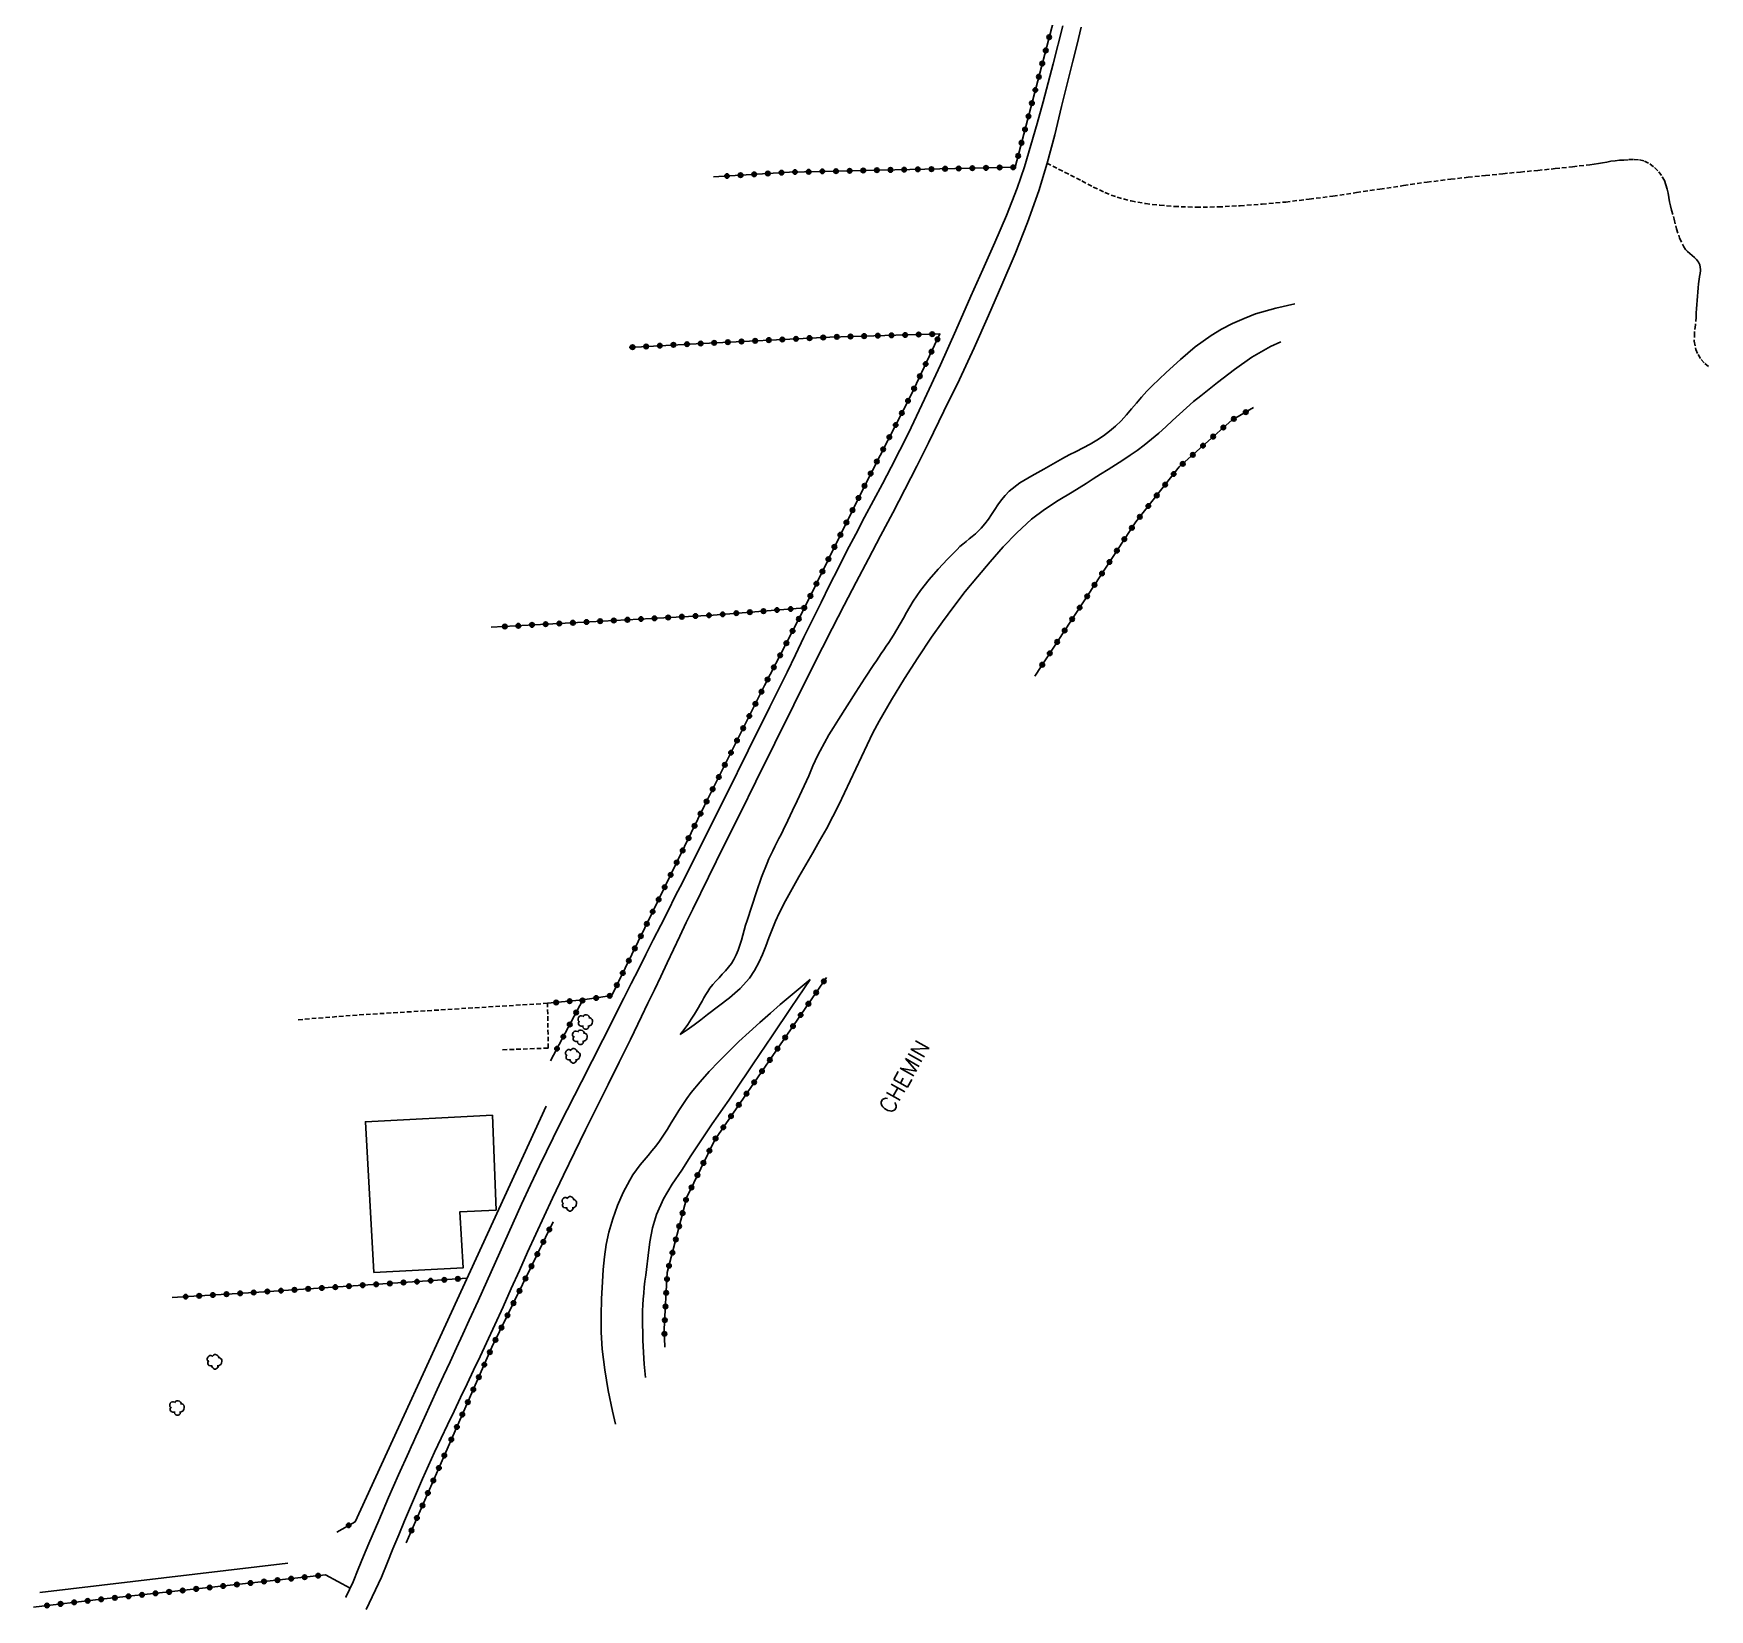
# Model space of a CAD drawing. Header units: millimetres. Extents: x 254000 to 255000, y 44022 to 45000.
# Drawn here: x 254248.8 to 254433.1, y 44153.7 to 44327.1 of the extents above; entities that cross this region are included whole.
import ezdxf

# ---------------------------------------------------------------- set-up
doc = ezdxf.new("R2010")
doc.units = ezdxf.units.MM
doc.linetypes.add('DASHED', pattern=[0.75, 0.5, -0.25])
doc.layers.get('0').update_dxf_attribs({"linetype": 'CONTINUOUS'})
for name, color, linetype in [('W0017', 7, 'CONTINUOUS'), ('W0070', 7, 'DASHED'), ('W0071', 7, 'CONTINUOUS'), ('W0104', 1, 'CONTINUOUS'), ('W0112', 1, 'DASHED'), ('W0211', 2, 'CONTINUOUS'), ('W0214', 2, 'CONTINUOUS'), ('W0300', 7, 'CONTINUOUS'), ('W0323', 7, 'CONTINUOUS'), ('W0989', 7, 'CONTINUOUS')]:
    doc.layers.add(name, color=color, linetype=linetype)
doc.styles.get("Standard").update_dxf_attribs({"font": 'romans.shx', "width": 0.85})

# ---------------------------------------------------------------- blocks, each defined once
blk = doc.blocks.new('T300')
for p, q in [((-0.8, 0.51), (-0.86, 0.34)), ((-0.86, 0.34), (-0.86, 0.17)), ((-0.86, 0.17), (-0.74, 0.06)), ((-0.69, 0.63), (-0.8, 0.51)), ((-0.8, -0.06), (-0.74, 0.06)), ((-0.74, 0.06), (-0.69, 0.11)), ((-0.57, 0.69), (-0.69, 0.63)), ((-0.46, 0.69), (-0.57, 0.69)), ((-0.29, 0.63), (-0.46, 0.69)), ((-0.29, 0.63), (-0.17, 0.74)), ((-0.23, 0.57), (-0.29, 0.63)), ((-0.17, 0.74), (-0.06, 0.8)), ((-0.06, 0.8), (0.06, 0.8)), ((0.06, 0.8), (0.23, 0.74)), ((0.23, 0.74), (0.34, 0.63)), ((0.34, 0.63), (0.4, 0.51)), ((0.46, 0.46), (0.34, 0.46)), ((0.4, 0.51), (0.4, 0.46)), ((0.57, 0.4), (0.46, 0.46)), ((0.57, 0.4), (0.69, 0.29)), ((0.69, 0.29), (0.74, 0.17)), ((0.74, 0.06), (0.69, -0.17)), ((0.74, 0.17), (0.74, 0.06)), ((-0.8, -0.17), (-0.8, -0.06)), ((-0.8, -0.23), (-0.8, -0.17)), ((-0.74, -0.34), (-0.8, -0.23)), ((-0.69, -0.4), (-0.74, -0.34)), ((-0.51, -0.46), (-0.69, -0.4)), ((-0.4, -0.46), (-0.51, -0.46)), ((-0.4, -0.46), (-0.34, -0.46)), ((-0.34, -0.46), (-0.34, -0.4)), ((-0.34, -0.51), (-0.34, -0.46)), ((-0.29, -0.63), (-0.34, -0.51)), ((-0.17, -0.74), (-0.29, -0.63)), ((-0.06, -0.8), (-0.17, -0.74)), ((0.06, -0.8), (-0.06, -0.8)), ((0.17, -0.74), (0.06, -0.8)), ((0.23, -0.69), (0.17, -0.74)), ((0.29, -0.46), (0.23, -0.46)), ((0.29, -0.63), (0.23, -0.69)), ((0.46, -0.4), (0.29, -0.46)), ((0.34, -0.51), (0.29, -0.63)), ((0.34, -0.51), (0.34, -0.46)), ((0.57, -0.34), (0.46, -0.4)), ((0.63, -0.29), (0.57, -0.34)), ((0.69, -0.17), (0.63, -0.29))]:
    blk.add_line(p, q)
blk = doc.blocks.new('t323o')
at = {"color": 0, "linetype": 'Continuous'}
for radius in [0.25, 0.15]:
    blk.add_circle((0, 0), radius, dxfattribs=at)

msp = doc.modelspace()

# ---------------------------------------------------------------- linework, layer by layer
at = {"layer": 'W0017'}
msp.add_lwpolyline([(254280.9, 44157.49), (254283.64, 44156.04)], dxfattribs=at)
at = {"layer": 'W0070'}
msp.add_lwpolyline([(254360.25, 44312.82), (254360.9, 44312.48), (254361.55, 44312.15), (254362.21, 44311.82), (254362.86, 44311.5), (254364.11, 44310.85), (254365.36, 44310.18), (254366.64, 44309.56), (254367.97, 44309.06), (254369.52, 44308.65), (254371.1, 44308.36), (254372.68, 44308.17), (254374.27, 44308.04), (254376.69, 44307.95), (254379.1, 44307.99), (254381.51, 44308.12), (254383.92, 44308.29), (254386.52, 44308.53), (254389.12, 44308.84), (254391.72, 44309.19), (254394.31, 44309.57), (254396.89, 44309.96), (254399.48, 44310.34), (254402.07, 44310.71), (254404.67, 44311.04), (254406.58, 44311.25), (254408.49, 44311.45), (254410.41, 44311.64), (254412.33, 44311.83), (254414.24, 44312.01), (254416.16, 44312.2), (254418.07, 44312.41), (254419.98, 44312.63), (254420.45, 44312.69), (254420.91, 44312.77), (254421.37, 44312.85), (254421.83, 44312.93), (254422.3, 44313.01), (254422.76, 44313.07), (254423.23, 44313.12), (254423.7, 44313.15), (254424.26, 44313.19), (254424.84, 44313.22), (254425.42, 44313.18), (254425.99, 44313.02), (254426.58, 44312.72), (254427.1, 44312.32), (254427.56, 44311.84), (254427.94, 44311.31), (254428.17, 44310.88), (254428.35, 44310.43), (254428.48, 44309.96), (254428.58, 44309.49), (254428.66, 44309.03), (254428.74, 44308.56), (254428.84, 44308.1), (254428.96, 44307.64), (254429.24, 44306.63), (254429.51, 44305.59), (254429.85, 44304.57), (254430.31, 44303.6), (254430.5, 44303.32), (254430.73, 44303.08), (254430.97, 44302.87), (254431.22, 44302.66), (254431.47, 44302.43), (254431.71, 44302.19), (254431.91, 44301.91), (254432.06, 44301.6), (254432.15, 44301.07), (254432.09, 44300.54), (254431.99, 44300.03), (254431.92, 44299.54), (254431.89, 44299.08), (254431.85, 44298.62), (254431.81, 44298.16), (254431.78, 44297.7), (254431.74, 44297.25), (254431.71, 44296.79), (254431.68, 44296.33), (254431.66, 44295.87), (254431.59, 44295.01), (254431.48, 44294.12), (254431.46, 44293.21), (254431.63, 44292.32), (254431.88, 44291.74), (254432.22, 44291.21), (254432.64, 44290.75), (254433.13, 44290.35)], dxfattribs=at)
at = {"layer": 'W0071'}
for points in [[(254362, 44327.93), (254360.95, 44323.73), (254359.84, 44319.55), (254359.18, 44317.16), (254358.51, 44314.78), (254357.79, 44312.4), (254356.98, 44310.06), (254355.82, 44307.04), (254354.55, 44304.07), (254353.22, 44301.12), (254351.91, 44298.18), (254350.23, 44294.39), (254348.54, 44290.61), (254346.81, 44286.84), (254345.02, 44283.1), (254344.1, 44281.23), (254343.14, 44279.37), (254342.18, 44277.52), (254341.2, 44275.68), (254340.21, 44273.84), (254339.24, 44271.99), (254338.27, 44270.14), (254337.32, 44268.28), (254336.36, 44266.38), (254335.42, 44264.47), (254334.48, 44262.55), (254333.54, 44260.64), (254332.61, 44258.72), (254331.68, 44256.8), (254330.75, 44254.89), (254329.8, 44252.98), (254327.41, 44248.17), (254325.01, 44243.36), (254322.61, 44238.55), (254320.2, 44233.75), (254319.39, 44232.15), (254318.59, 44230.55), (254317.78, 44228.95), (254316.97, 44227.35), (254316.16, 44225.75), (254315.36, 44224.15), (254314.55, 44222.54), (254313.74, 44220.94), (254311.41, 44216.34), (254309.06, 44211.74), (254306.74, 44207.13), (254304.47, 44202.49), (254303.47, 44200.38), (254302.49, 44198.27), (254301.52, 44196.14), (254300.56, 44194.02), (254299.61, 44191.89), (254298.66, 44189.76), (254297.7, 44187.63), (254296.73, 44185.51), (254296.03, 44183.98), (254295.32, 44182.45), (254294.61, 44180.92), (254293.9, 44179.4), (254293.19, 44177.87), (254292.49, 44176.34), (254291.79, 44174.81), (254291.1, 44173.27), (254290.84, 44172.71), (254290.59, 44172.14), (254290.33, 44171.57), (254290.08, 44171)], [(254292.92, 44171), (254293.62, 44172.51), (254294.33, 44174.01), (254295.05, 44175.51), (254295.77, 44177.01), (254296.49, 44178.5), (254297.2, 44180), (254297.92, 44181.5), (254298.62, 44183.01), (254299.53, 44185), (254300.44, 44186.99), (254301.34, 44188.99), (254302.24, 44190.98), (254303.13, 44192.98), (254304.04, 44194.97), (254304.95, 44196.96), (254305.88, 44198.94), (254307.08, 44201.45), (254308.3, 44203.95), (254309.52, 44206.44), (254310.76, 44208.93), (254311.99, 44211.42), (254313.23, 44213.91), (254314.46, 44216.4), (254315.67, 44218.9), (254316.38, 44220.38), (254317.09, 44221.85), (254317.79, 44223.33), (254318.49, 44224.81), (254319.19, 44226.29), (254319.89, 44227.77), (254320.6, 44229.25), (254321.31, 44230.72), (254323.03, 44234.24), (254324.77, 44237.76), (254326.51, 44241.27), (254328.26, 44244.78), (254330.34, 44248.99), (254332.43, 44253.2), (254334.52, 44257.41), (254336.64, 44261.6), (254337.95, 44264.16), (254339.28, 44266.71), (254340.62, 44269.26), (254341.97, 44271.8), (254343.31, 44274.34), (254344.63, 44276.89), (254345.95, 44279.45), (254347.24, 44282.02), (254348.94, 44285.5), (254350.63, 44288.99), (254352.27, 44292.5), (254353.85, 44296.04), (254355.32, 44299.43), (254356.76, 44302.83), (254358.12, 44306.27), (254359.36, 44309.76), (254360.3, 44312.82), (254361.12, 44315.92), (254361.88, 44319.02), (254362.65, 44322.13), (254363.12, 44324.01), (254363.57, 44325.89), (254364.02, 44327.77)], [(254290.08, 44171), (254288.96, 44168.49), (254287.86, 44165.99), (254286.77, 44163.47), (254285.69, 44160.95), (254285.1, 44159.54), (254284.52, 44158.13), (254283.95, 44156.71), (254283.16, 44155.02), (254283.16, 44155.02)], [(254285.38, 44153.68), (254287.06, 44157.24), (254287.06, 44157.24), (254287.7, 44158.79), (254288.33, 44160.34), (254288.97, 44161.89), (254289.6, 44163.44), (254290.25, 44164.98), (254290.91, 44166.52), (254291.58, 44168.06), (254291.91, 44168.79), (254292.24, 44169.53), (254292.58, 44170.27), (254292.92, 44171)]]:
    msp.add_lwpolyline(points, dxfattribs=at)
at = {"layer": 'W0104'}
msp.add_lwpolyline([(254299.3, 44208.06), (254285.3, 44207.33), (254286.24, 44190.77), (254296.05, 44191.25), (254295.7, 44197.44), (254299.67, 44197.62)], close=True, dxfattribs=at)
at = {"layer": 'W0112'}
msp.add_lwpolyline([(254300.4, 44215.26), (254305.41, 44215.44), (254305.34, 44220.37), (254284.39, 44219.08), (254277.84, 44218.56)], dxfattribs=at)
at = {"layer": 'W0211'}
for points in [[(254319.94, 44216.93), (254320.7, 44217.45), (254321.45, 44217.99), (254322.19, 44218.55), (254322.92, 44219.12), (254324.13, 44220.04), (254325.35, 44220.97), (254326.52, 44221.99), (254327.55, 44223.15), (254328.1, 44223.97), (254328.57, 44224.85), (254328.98, 44225.75), (254329.35, 44226.67), (254329.69, 44227.58), (254330.03, 44228.5), (254330.4, 44229.41), (254330.82, 44230.29), (254331.52, 44231.64), (254332.24, 44232.98), (254332.99, 44234.3), (254333.75, 44235.62), (254334.51, 44236.93), (254335.26, 44238.25), (254336, 44239.58), (254336.71, 44240.92), (254337.37, 44242.22), (254338, 44243.54), (254338.62, 44244.86), (254339.23, 44246.18), (254339.85, 44247.5), (254340.48, 44248.81), (254341.13, 44250.12), (254341.82, 44251.4), (254343.17, 44253.77), (254344.58, 44256.09), (254346.05, 44258.38), (254347.57, 44260.64), (254348.77, 44262.35), (254350.01, 44264.03), (254351.28, 44265.68), (254352.61, 44267.29), (254354.02, 44268.95), (254355.45, 44270.58), (254356.96, 44272.15), (254358.58, 44273.62), (254360.01, 44274.71), (254361.51, 44275.69), (254363.05, 44276.62), (254364.56, 44277.57), (254365.36, 44278.09), (254366.17, 44278.6), (254366.98, 44279.11), (254367.8, 44279.62), (254368.6, 44280.13), (254369.4, 44280.66), (254370.19, 44281.2), (254370.96, 44281.77), (254371.78, 44282.42), (254372.56, 44283.09), (254373.33, 44283.78), (254374.09, 44284.48), (254374.85, 44285.19), (254375.61, 44285.89), (254376.39, 44286.57), (254377.19, 44287.22), (254379.02, 44288.67), (254380.88, 44290.11), (254382.8, 44291.45), (254384.84, 44292.63), (254386, 44293.15)], [(254316.12, 44179.21), (254315.96, 44180.68), (254315.82, 44183.27), (254315.77, 44185.86), (254315.78, 44186.52), (254315.81, 44187.18), (254315.85, 44187.83), (254315.91, 44188.49), (254315.98, 44189.14), (254316.05, 44189.79), (254316.14, 44190.45), (254316.22, 44191.1), (254316.41, 44192.61), (254316.6, 44194.14), (254316.88, 44195.66), (254317.33, 44197.14), (254318.1, 44198.85), (254319.06, 44200.47), (254320.1, 44202.02), (254321.11, 44203.57), (254321.69, 44204.47), (254322.27, 44205.35), (254322.86, 44206.23), (254323.46, 44207.11), (254324.07, 44207.98), (254324.67, 44208.85), (254325.27, 44209.73), (254325.87, 44210.6), (254327.97, 44213.7), (254330.06, 44216.8), (254332.15, 44219.9), (254334.24, 44223)]]:
    msp.add_lwpolyline(points, dxfattribs=at)
at = {"layer": 'W0214'}
for points in [[(254387.53, 44297.31), (254385.45, 44296.86), (254383.22, 44296.21), (254381.94, 44295.73), (254380.69, 44295.18), (254379.48, 44294.54), (254378.32, 44293.83), (254376.58, 44292.59), (254374.95, 44291.22), (254373.39, 44289.77), (254371.85, 44288.31), (254371.25, 44287.7), (254370.67, 44287.07), (254370.12, 44286.41), (254369.57, 44285.76), (254369.01, 44285.11), (254368.43, 44284.47), (254367.82, 44283.86), (254367.16, 44283.3), (254366.47, 44282.79), (254365.74, 44282.32), (254365, 44281.89), (254364.24, 44281.49), (254363.48, 44281.09), (254362.72, 44280.7), (254361.96, 44280.3), (254361.22, 44279.87), (254359.92, 44279.14), (254358.59, 44278.42), (254357.3, 44277.63), (254356.11, 44276.7), (254355.66, 44276.24), (254355.25, 44275.75), (254354.87, 44275.23), (254354.52, 44274.7), (254354.17, 44274.16), (254353.82, 44273.63), (254353.44, 44273.12), (254353.02, 44272.64), (254352.71, 44272.32), (254352.39, 44272.02), (254352.05, 44271.73), (254351.71, 44271.46), (254351.37, 44271.18), (254351.03, 44270.9), (254350.7, 44270.61), (254350.38, 44270.3), (254349.32, 44269.23), (254348.29, 44268.13), (254347.3, 44266.99), (254346.37, 44265.8), (254345.95, 44265.21), (254345.56, 44264.6), (254345.19, 44263.99), (254344.83, 44263.36), (254344.48, 44262.74), (254344.13, 44262.11), (254343.77, 44261.49), (254343.39, 44260.88), (254343.13, 44260.47), (254342.86, 44260.06), (254342.59, 44259.66), (254342.32, 44259.25), (254342.04, 44258.85), (254341.77, 44258.44), (254341.5, 44258.04), (254341.23, 44257.63), (254340.24, 44256.13), (254339.26, 44254.62), (254338.28, 44253.11), (254337.32, 44251.58), (254336.8, 44250.73), (254336.28, 44249.89), (254335.78, 44249.03), (254335.31, 44248.15), (254335.04, 44247.61), (254334.78, 44247.06), (254334.53, 44246.51), (254334.29, 44245.95), (254334.06, 44245.39), (254333.82, 44244.84), (254333.58, 44244.28), (254333.32, 44243.73), (254332.81, 44242.65), (254332.29, 44241.57), (254331.77, 44240.49), (254331.24, 44239.41), (254331.02, 44238.96), (254330.79, 44238.51), (254330.56, 44238.06), (254330.33, 44237.61), (254330.11, 44237.16), (254329.89, 44236.71), (254329.68, 44236.25), (254329.48, 44235.78), (254328.87, 44234.23), (254328.33, 44232.65), (254327.82, 44231.07), (254327.29, 44229.49), (254327.12, 44228.95), (254326.96, 44228.41), (254326.81, 44227.86), (254326.66, 44227.32), (254326.5, 44226.77), (254326.31, 44226.23), (254326.09, 44225.7), (254325.83, 44225.19), (254325.56, 44224.75), (254325.25, 44224.34), (254324.91, 44223.94), (254324.56, 44223.56), (254324.2, 44223.19), (254323.85, 44222.82), (254323.52, 44222.43), (254323.2, 44222.02), (254322.97, 44221.68), (254322.75, 44221.33), (254322.54, 44220.97), (254322.34, 44220.61), (254322.14, 44220.25), (254321.94, 44219.89), (254321.73, 44219.54), (254321.51, 44219.19), (254321.13, 44218.61), (254320.75, 44218.05), (254320.35, 44217.49), (254319.94, 44216.93)], [(254334.24, 44223), (254333.13, 44222.08), (254332.03, 44221.15), (254330.94, 44220.22), (254329.86, 44219.27), (254328.69, 44218.24), (254327.53, 44217.21), (254326.38, 44216.16), (254325.26, 44215.07), (254324.18, 44213.98), (254323.13, 44212.88), (254322.11, 44211.74), (254321.14, 44210.55), (254320.66, 44209.91), (254320.21, 44209.25), (254319.78, 44208.58), (254319.36, 44207.9), (254318.94, 44207.22), (254318.52, 44206.54), (254318.09, 44205.87), (254317.64, 44205.21), (254317.24, 44204.66), (254316.82, 44204.14), (254316.39, 44203.62), (254315.96, 44203.1), (254315.53, 44202.58), (254315.12, 44202.04), (254314.73, 44201.49), (254314.38, 44200.91), (254313.66, 44199.54), (254313.03, 44198.12), (254312.5, 44196.67), (254312.06, 44195.18), (254311.77, 44193.83), (254311.59, 44192.46), (254311.47, 44191.09), (254311.38, 44189.71), (254311.28, 44187.87), (254311.22, 44186.02), (254311.24, 44184.17), (254311.35, 44182.32), (254311.62, 44180.03), (254312.01, 44177.76), (254312.48, 44175.51), (254312.82, 44174.06)]]:
    msp.add_lwpolyline(points, dxfattribs=at)
at = {"layer": 'W0300'}
for points in [[(254287.7, 44171), (254305.18, 44209.06)], [(254284.17, 44163.33), (254287.7, 44171)], [(254249.51, 44155.53), (254276.76, 44158.78)]]:
    msp.add_lwpolyline(points, dxfattribs=at)
at = {"layer": 'W0323'}
for points in [[(254361.97, 44332.23), (254356.77, 44312.35), (254331.95, 44311.82), (254323.58, 44311.3)], [(254314.32, 44292.54), (254321.7, 44292.94), (254336.4, 44293.67), (254348.5, 44294.01), (254345.33, 44287.33), (254340.22, 44277.35), (254333.6, 44263.87), (254323.56, 44263.09), (254299.14, 44261.75)], [(254358.93, 44256.36), (254370.03, 44273.33), (254374.81, 44279.38), (254380.6, 44284.54), (254383, 44285.91)], [(254333.6, 44263.87), (254329.21, 44255.34), (254322.61, 44242.13), (254312.4, 44221.22), (254309.21, 44220.74)], [(254318.24, 44182.52), (254318.17, 44184.5), (254318.51, 44190.77), (254320.64, 44199.04), (254323.72, 44205.35), (254336.02, 44223.21)], [(254305.34, 44220.37), (254309.21, 44220.74), (254305.68, 44214.05)], [(254305.95, 44196.33), (254299.22, 44182.53), (254294.16, 44171)], [(254296.48, 44190.12), (254273.02, 44188.56), (254264.04, 44188.01)], [(254294.16, 44171), (254289.77, 44161)], [(254282.15, 44162.2), (254284.17, 44163.33)], [(254280.9, 44157.49), (254256.26, 44154.8), (254248.8, 44153.95)]]:
    msp.add_lwpolyline(points, dxfattribs=at)

# ---------------------------------------------------------------- block references
at = {"layer": 'W0300'}
for p in [(254308.96, 44216.63), (254309.55, 44218.31), (254308.17, 44214.6), (254307.8, 44198.31), (254268.77, 44180.93), (254264.64, 44175.85)]:
    msp.add_blockref('T300', p, dxfattribs=at)
at = {"layer": 'W0323'}
for p, rotation in [((254360.51, 44326.66), 255.3388913710145), ((254360.13, 44325.21), 255.3388913710145), ((254359.37, 44322.31), 255.3388913710145), ((254359.75, 44323.76), 255.3388913710145), ((254358.99, 44320.85), 255.3388913710145), ((254358.61, 44319.4), 255.3388913710145), ((254358.23, 44317.95), 255.3388913710145), ((254357.47, 44315.05), 255.3388913710145), ((254357.85, 44316.5), 255.3388913710145), ((254357.1, 44313.6), 255.3388913710145), ((254325.08, 44311.39), 183.5350085203296), ((254326.57, 44311.49), 183.5350085203296), ((254328.07, 44311.58), 183.5350085203296), ((254329.57, 44311.67), 183.5350085203296), ((254331.06, 44311.76), 183.5350085203296), ((254332.56, 44311.83), 181.2301663012653), ((254334.06, 44311.86), 181.2301663012653), ((254335.56, 44311.9), 181.2301663012653), ((254337.06, 44311.93), 181.2301663012653), ((254338.56, 44311.96), 181.2301663012653), ((254340.06, 44311.99), 181.2301663012653), ((254341.56, 44312.03), 181.2301663012653), ((254343.06, 44312.06), 181.2301663012653), ((254344.56, 44312.09), 181.2301663012653), ((254346.06, 44312.12), 181.2301663012653), ((254347.56, 44312.15), 181.2301663012653), ((254349.06, 44312.19), 181.2301663012653), ((254350.56, 44312.22), 181.2301663012653), ((254352.06, 44312.25), 181.2301663012653), ((254353.56, 44312.28), 181.2301663012653), ((254355.06, 44312.32), 181.2301663012653), ((254356.56, 44312.35), 181.2301663012653), ((254316.18, 44292.64), 3.14902041885068), ((254317.68, 44292.72), 3.14902041885068), ((254319.18, 44292.81), 3.14902041885068), ((254320.68, 44292.89), 3.14902041885068), ((254322.18, 44292.97), 2.815939162640129), ((254323.67, 44293.04), 2.815939162640129), ((254325.17, 44293.11), 2.815939162640129), ((254326.67, 44293.19), 2.815939162640129), ((254328.17, 44293.26), 2.815939162640129), ((254329.67, 44293.34), 2.815939162640129), ((254331.16, 44293.41), 2.815939162640129), ((254332.66, 44293.48), 2.815939162640129), ((254334.16, 44293.56), 2.815939162640129), ((254335.66, 44293.63), 2.815939162640129), ((254337.16, 44293.69), 1.647255380983178), ((254338.66, 44293.73), 1.647255380983178), ((254340.16, 44293.78), 1.647255380983178), ((254341.66, 44293.82), 1.647255380983178), ((254343.16, 44293.86), 1.647255380983178), ((254344.66, 44293.9), 1.647255380983178), ((254346.15, 44293.95), 1.647255380983178), ((254347.65, 44293.99), 1.647255380983178), ((254348.22, 44293.42), 244.633198698101), ((254314.69, 44292.56), 3.14902041885068), ((254346.93, 44290.71), 244.633198698101), ((254347.57, 44292.07), 244.633198698101), ((254346.29, 44289.36), 244.633198698101), ((254345.65, 44288), 244.633198698101), ((254344.3, 44285.32), 242.8771430406177), ((254344.98, 44286.66), 242.8771430406177), ((254382.13, 44285.41), 29.63625239510644), ((254343.62, 44283.99), 242.8771430406177), ((254379.67, 44283.72), 41.72549204126874), ((254380.82, 44284.67), 29.63625239510644), ((254342.93, 44282.65), 242.8771430406177), ((254377.43, 44281.72), 41.72549204126874), ((254378.55, 44282.72), 41.72549204126874), ((254341.56, 44279.98), 242.8771430406177), ((254342.25, 44281.32), 242.8771430406177), ((254375.2, 44279.72), 41.72549204126874), ((254376.31, 44280.72), 41.72549204126874), ((254340.88, 44278.65), 242.8771430406177), ((254374.2, 44278.61), 51.68525188553448), ((254339.54, 44275.96), 243.8615027314038), ((254340.2, 44277.31), 243.8615027314038), ((254372.34, 44276.25), 51.68525188553448), ((254373.27, 44277.43), 51.68525188553448), ((254338.88, 44274.62), 243.8615027314038), ((254371.41, 44275.08), 51.68525188553448), ((254338.21, 44273.27), 243.8615027314038), ((254369.61, 44272.68), 56.80520720327169), ((254370.48, 44273.9), 51.68525188553448), ((254336.89, 44270.58), 243.8615027314038), ((254337.55, 44271.92), 243.8615027314038), ((254368.78, 44271.43), 56.80520720327169), ((254336.23, 44269.23), 243.8615027314038), ((254367.14, 44268.92), 56.80520720327169), ((254367.96, 44270.17), 56.80520720327169), ((254335.57, 44267.88), 243.8615027314038), ((254366.32, 44267.66), 56.80520720327169), ((254334.25, 44265.19), 243.8615027314038), ((254334.91, 44266.54), 243.8615027314038), ((254364.68, 44265.15), 56.80520720327169), ((254365.5, 44266.41), 56.80520720327169), ((254324.6, 44263.17), 184.4602447091979), ((254326.1, 44263.29), 184.4602447091979), ((254327.59, 44263.4), 184.4602447091979), ((254329.09, 44263.52), 184.4602447091979), ((254330.58, 44263.64), 184.4602447091979), ((254332.08, 44263.75), 184.4602447091979), ((254333.57, 44263.87), 184.4602447091979), ((254363.86, 44263.9), 56.80520720327169), ((254300.64, 44261.83), 183.1334607026), ((254302.13, 44261.91), 183.1334607026), ((254303.63, 44262), 183.1334607026), ((254305.13, 44262.08), 183.1334607026), ((254306.63, 44262.16), 183.1334607026), ((254308.13, 44262.24), 183.1334607026), ((254309.62, 44262.32), 183.1334607026), ((254311.12, 44262.41), 183.1334607026), ((254312.62, 44262.49), 183.1334607026), ((254314.12, 44262.57), 183.1334607026), ((254315.61, 44262.65), 183.1334607026), ((254317.11, 44262.73), 183.1334607026), ((254318.61, 44262.82), 183.1334607026), ((254320.11, 44262.9), 183.1334607026), ((254321.61, 44262.98), 183.1334607026), ((254323.1, 44263.06), 183.1334607026), ((254332.29, 44261.33), 242.7408121105015), ((254332.98, 44262.66), 242.7408121105015), ((254362.21, 44261.38), 56.80520720327169), ((254363.04, 44262.64), 56.80520720327169), ((254331.61, 44260), 242.7408121105015), ((254361.39, 44260.13), 56.80520720327169), ((254330.92, 44258.66), 242.7408121105015), ((254359.75, 44257.62), 56.80520720327169), ((254360.57, 44258.87), 56.80520720327169), ((254329.54, 44256), 242.7408121105015), ((254330.23, 44257.33), 242.7408121105015), ((254328.87, 44254.66), 243.4540404729656), ((254327.53, 44251.98), 243.4540404729656), ((254328.2, 44253.32), 243.4540404729656), ((254326.86, 44250.63), 243.4540404729656), ((254326.18, 44249.29), 243.4540404729656), ((254324.84, 44246.61), 243.4540404729656), ((254325.51, 44247.95), 243.4540404729656), ((254324.17, 44245.27), 243.4540404729656), ((254323.5, 44243.92), 243.4540404729656), ((254322.17, 44241.24), 243.9712310843161), ((254322.83, 44242.58), 243.4540404729656), ((254321.51, 44239.89), 243.9712310843161), ((254320.85, 44238.54), 243.9712310843161), ((254319.54, 44235.85), 243.9712310843161), ((254320.2, 44237.19), 243.9712310843161), ((254318.88, 44234.5), 243.9712310843161), ((254317.56, 44231.8), 243.9712310843161), ((254318.22, 44233.15), 243.9712310843161), ((254316.9, 44230.45), 243.9712310843161), ((254316.25, 44229.11), 243.9712310843161), ((254314.93, 44226.41), 243.9712310843161), ((254315.59, 44227.76), 243.9712310843161), ((254314.27, 44225.06), 243.9712310843161), ((254313.61, 44223.71), 243.9712310843161), ((254335.73, 44222.79), 55.45744943382773), ((254309.18, 44220.68), 242.2386360601247), ((254310.69, 44220.96), 188.6246901551441), ((254312.17, 44221.19), 188.6246901551441), ((254312.96, 44222.37), 243.9712310843161), ((254334.88, 44221.55), 55.45744943382773), ((254306.28, 44220.46), 5.436136740698633), ((254307.77, 44220.6), 5.436136740698633), ((254308.48, 44219.36), 242.2386360601247), ((254333.18, 44219.08), 55.45744943382773), ((254334.03, 44220.32), 55.45744943382773), ((254307.78, 44218.03), 242.2386360601247), ((254332.33, 44217.85), 55.45744943382773), ((254306.38, 44215.38), 242.2386360601247), ((254307.08, 44216.7), 242.2386360601247), ((254330.63, 44215.38), 55.45744943382773), ((254331.48, 44216.61), 55.45744943382773), ((254329.78, 44214.14), 55.45744943382773), ((254328.07, 44211.67), 55.45744943382773), ((254328.92, 44212.9), 55.45744943382773), ((254327.22, 44210.43), 55.45744943382773), ((254325.52, 44207.96), 55.45744943382773), ((254326.37, 44209.2), 55.45744943382773), ((254324.67, 44206.73), 55.45744943382773), ((254323.14, 44204.16), 63.96393016511297), ((254323.82, 44205.49), 55.45744943382773), ((254322.48, 44202.81), 63.96393016511297), ((254321.82, 44201.46), 63.96393016511297), ((254320.56, 44198.74), 75.5290769187768), ((254321.17, 44200.11), 63.96393016511297), ((254320.19, 44197.29), 75.5290769187768), ((254305.54, 44195.48), 244.0154603524656), ((254319.81, 44195.84), 75.5290769187768), ((254304.88, 44194.13), 244.0154603524656), ((254319.44, 44194.39), 75.5290769187768), ((254303.57, 44191.44), 244.0154603524656), ((254304.22, 44192.78), 244.0154603524656), ((254318.69, 44191.48), 75.5290769187768), ((254319.07, 44192.93), 75.5290769187768), ((254286.49, 44189.45), 183.8106716348665), ((254287.99, 44189.55), 183.8106716348665), ((254289.49, 44189.65), 183.8106716348665), ((254290.98, 44189.75), 183.8106716348665), ((254292.48, 44189.85), 183.8106716348665), ((254293.98, 44189.95), 183.8106716348665), ((254295.47, 44190.05), 183.8106716348665), ((254302.91, 44190.09), 244.0154603524656), ((254318.47, 44190.01), 86.96995184288009), ((254265.54, 44188.1), 183.4930743024044), ((254267.03, 44188.19), 183.4930743024044), ((254268.53, 44188.28), 183.4930743024044), ((254270.03, 44188.37), 183.4930743024044), ((254271.53, 44188.46), 183.4930743024044), ((254273.02, 44188.56), 183.8106716348665), ((254274.52, 44188.66), 183.8106716348665), ((254276.02, 44188.75), 183.8106716348665), ((254277.51, 44188.85), 183.8106716348665), ((254279.01, 44188.95), 183.8106716348665), ((254280.51, 44189.05), 183.8106716348665), ((254282, 44189.15), 183.8106716348665), ((254283.5, 44189.25), 183.8106716348665), ((254285, 44189.35), 183.8106716348665), ((254302.25, 44188.74), 244.0154603524656), ((254318.39, 44188.51), 86.96995184288009), ((254300.94, 44186.04), 244.0154603524656), ((254301.59, 44187.39), 244.0154603524656), ((254318.31, 44187.01), 86.96995184288009), ((254300.28, 44184.69), 244.0154603524656), ((254318.19, 44184.01), 91.87787744767745), ((254318.23, 44185.51), 86.96995184288009), ((254298.99, 44181.99), 246.2853835915588), ((254299.62, 44183.34), 244.0154603524656), ((254298.38, 44180.61), 246.2853835915588), ((254297.78, 44179.24), 246.2853835915588), ((254296.57, 44176.49), 246.2853835915588), ((254297.18, 44177.87), 246.2853835915588), ((254295.97, 44175.12), 246.2853835915588), ((254295.37, 44173.75), 246.2853835915588), ((254294.76, 44172.37), 246.2853835915588), ((254293.39, 44169.24), 246.2853835915607), ((254293.99, 44170.61), 246.2853835915607), ((254292.78, 44167.86), 246.2853835915607), ((254292.18, 44166.49), 246.2853835915607), ((254290.97, 44163.74), 246.2853835915607), ((254291.58, 44165.12), 246.2853835915607), ((254283.46, 44162.93), 29.19621710678151), ((254290.37, 44162.37), 246.2853835915607), ((254269.67, 44156.26), 186.220231227821), ((254271.17, 44156.42), 186.220231227821), ((254272.66, 44156.59), 186.220231227821), ((254274.15, 44156.75), 186.220231227821), ((254275.64, 44156.91), 186.220231227821), ((254277.13, 44157.07), 186.220231227821), ((254278.62, 44157.24), 186.220231227821), ((254280.11, 44157.4), 186.220231227821), ((254253.27, 44154.46), 186.5257534909939), ((254254.76, 44154.63), 186.5257534909939), ((254256.25, 44154.8), 186.5257534909939), ((254257.74, 44154.96), 186.220231227821), ((254259.24, 44155.12), 186.220231227821), ((254260.73, 44155.29), 186.220231227821), ((254262.22, 44155.45), 186.220231227821), ((254263.71, 44155.61), 186.220231227821), ((254265.2, 44155.77), 186.220231227821), ((254266.69, 44155.94), 186.220231227821), ((254268.18, 44156.1), 186.220231227821), ((254250.29, 44154.12), 186.5257534909939), ((254251.78, 44154.29), 186.5257534909939)]:
    msp.add_blockref('t323o', p, dxfattribs=dict(at, rotation=rotation))

# ---------------------------------------------------------------- texts
at = {"layer": 'W0989'}
msp.add_text('CHEMIN', height=1.75, rotation=60.7249, dxfattribs=at).set_placement((254343.22, 44208.07))

doc.saveas('drawing.dxf')
